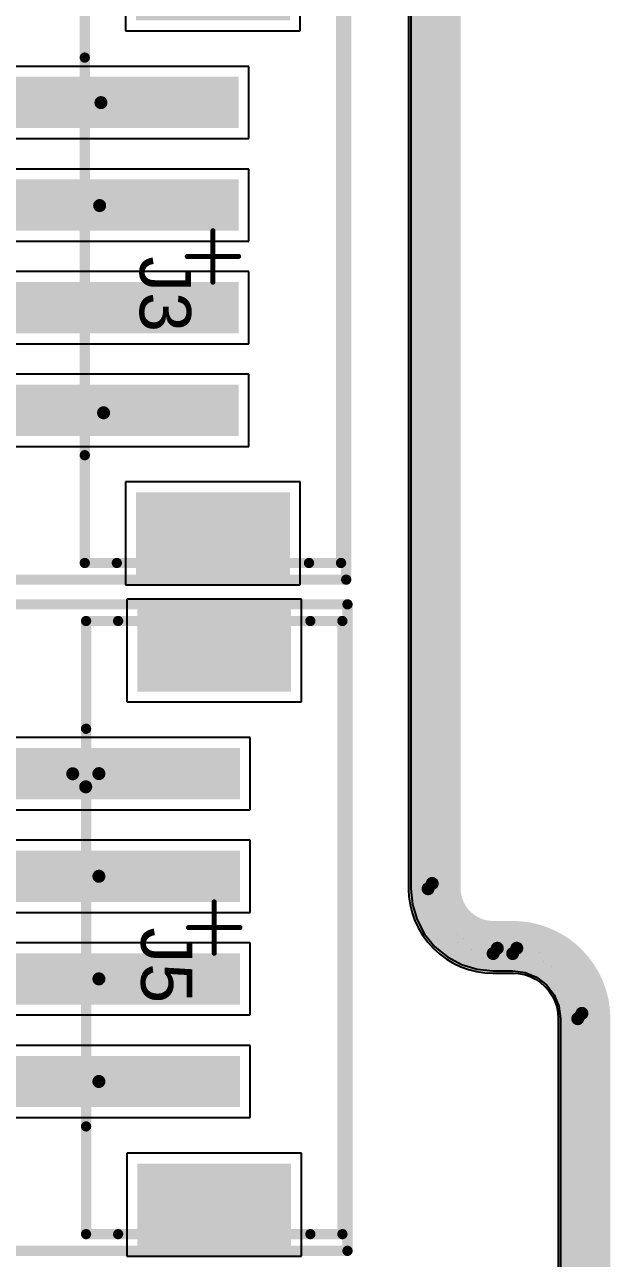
# Model space of a CAD drawing. Header units: inches. Extents: x 2.95 to 6.74, y 1.23 to 4.83.
# Drawn here: x 6.287 to 6.737, y 2.443 to 3.39 of the extents above; entities that cross this region are included whole.
import ezdxf

# ---------------------------------------------------------------- set-up
doc = ezdxf.new("R2010")
doc.units = ezdxf.units.IN
doc.header["$MEASUREMENT"] = 0
for name, color, linetype in [('Bottom Layer', 5, 'Continuous'), ('GND', 76, 'Continuous'), ('Keep-Out Layer', 6, 'Continuous'), ('Mechanical 5', 56, 'Continuous'), ('Mechanical 8', 56, 'Continuous'), ('PWR', 16, 'Continuous'), ('Top 3D Body', 56, 'Continuous'), ('Top Assembly', 56, 'Continuous'), ('Top Component Center', 56, 'Continuous'), ('Top Courtyard', 56, 'Continuous'), ('Top Layer', 1, 'Continuous'), ('Top Overlay', 2, 'Continuous'), ('Top Paste', 8, 'Continuous'), ('Top Solder', 216, 'Continuous')]:
    doc.layers.add(name, color=color, linetype=linetype)
doc.styles.add('Arial', font='', dxfattribs={"height": 0.2})
doc.styles.get('Arial').set_extended_font_data('Arial')

# ---------------------------------------------------------------- blocks, each defined once
blk = doc.blocks.new('FP_B4B_PH_SM4_GW_TB_LF_S_MFG_105')
at = {"layer": 'Top Layer'}
for points in [[(-0.24409, 0.05906), (-0.1811, 0.05906), (-0.1811, -0.05906), (-0.24409, -0.05906)], [(0.1811, 0.05906), (0.24409, 0.05906), (0.24409, -0.05906), (0.1811, -0.05906)], [(-0.1378, 0.01969), (-0.09843, 0.01969), (-0.09843, -0.19685), (-0.1378, -0.19685)], [(-0.05906, 0.01969), (-0.01969, 0.01969), (-0.01969, -0.19685), (-0.05906, -0.19685)], [(0.01969, 0.01969), (0.05906, 0.01969), (0.05906, -0.19685), (0.01969, -0.19685)], [(0.09843, 0.01969), (0.1378, 0.01969), (0.1378, -0.19685), (0.09843, -0.19685)]]:
    blk.add_hatch(color=1, dxfattribs=at).paths.add_polyline_path(points)
at = {"layer": 'Top Paste'}
for points in [[(-0.24409, 0.05906), (-0.1811, 0.05906), (-0.1811, -0.05906), (-0.24409, -0.05906)], [(0.1811, 0.05906), (0.24409, 0.05906), (0.24409, -0.05906), (0.1811, -0.05906)], [(-0.1378, 0.01969), (-0.09843, 0.01969), (-0.09843, -0.19685), (-0.1378, -0.19685)], [(-0.05906, 0.01969), (-0.01969, 0.01969), (-0.01969, -0.19685), (-0.05906, -0.19685)], [(0.01969, 0.01969), (0.05906, 0.01969), (0.05906, -0.19685), (0.01969, -0.19685)], [(0.09843, 0.01969), (0.1378, 0.01969), (0.1378, -0.19685), (0.09843, -0.19685)]]:
    blk.add_hatch(color=8, dxfattribs=at).paths.add_polyline_path(points)
at = {"layer": 'Top Solder'}
for points in [[(-0.24409, 0.05906), (-0.1811, 0.05906), (-0.1811, -0.05906), (-0.24409, -0.05906)], [(0.1811, 0.05906), (0.24409, 0.05906), (0.24409, -0.05906), (0.1811, -0.05906)], [(-0.1378, 0.01969), (-0.09843, 0.01969), (-0.09843, -0.19685), (-0.1378, -0.19685)], [(-0.05906, 0.01969), (-0.01969, 0.01969), (-0.01969, -0.19685), (-0.05906, -0.19685)], [(0.01969, 0.01969), (0.05906, 0.01969), (0.05906, -0.19685), (0.01969, -0.19685)], [(0.09843, 0.01969), (0.1378, 0.01969), (0.1378, -0.19685), (0.09843, -0.19685)]]:
    blk.add_hatch(color=216, dxfattribs=at).paths.add_polyline_path(points)
at = {"layer": 'Top 3D Body'}
for points in [[(0.23524, 0.09843, 0.00787, 0.00787, 0), (-0.23524, 0.09843, 0.00787, 0.00787, 0)], [(-0.23524, -0.09843, 0.00787, 0.00787, 0), (-0.23524, 0.09843, 0.00787, 0.00787, 0)], [(0.23524, -0.09843, 0.00787, 0.00787, 0), (0.23524, 0.09843, 0.00787, 0.00787, 0)], [(0.23524, -0.09843, 0.00787, 0.00787, 0), (-0.23524, -0.09843, 0.00787, 0.00787, 0)]]:
    blk.add_lwpolyline(points, format="xyseb", dxfattribs=at)
for points in [[(-0.2372, 0.09843, 0.00394, 0.00394, 1), (-0.23327, 0.09843, 0.00394, 0.00394, 1)], [(-0.2372, 0.09843, 0.00394, 0.00394, 1), (-0.23327, 0.09843, 0.00394, 0.00394, 1)], [(0.23327, 0.09843, 0.00394, 0.00394, 1), (0.2372, 0.09843, 0.00394, 0.00394, 1)], [(0.23327, 0.09843, 0.00394, 0.00394, 1), (0.2372, 0.09843, 0.00394, 0.00394, 1)], [(-0.2372, -0.09843, 0.00394, 0.00394, 1), (-0.23327, -0.09843, 0.00394, 0.00394, 1)], [(-0.2372, -0.09843, 0.00394, 0.00394, 1), (-0.23327, -0.09843, 0.00394, 0.00394, 1)], [(0.23327, -0.09843, 0.00394, 0.00394, 1), (0.2372, -0.09843, 0.00394, 0.00394, 1)], [(0.23327, -0.09843, 0.00394, 0.00394, 1), (0.2372, -0.09843, 0.00394, 0.00394, 1)]]:
    blk.add_lwpolyline(points, format="xyseb", close=True, dxfattribs=at)
at = {"layer": 'Top Assembly'}
for points in [[(0.24803, 0.10236, 0.00787, 0.00787, 0), (-0.24803, 0.10236, 0.00787, 0.00787, 0)], [(-0.24803, -0.20079, 0.00787, 0.00787, 0), (-0.24803, 0.10236, 0.00787, 0.00787, 0)], [(0.24803, -0.20079, 0.00787, 0.00787, 0), (0.24803, 0.10236, 0.00787, 0.00787, 0)], [(0.24803, -0.20079, 0.00787, 0.00787, 0), (-0.24803, -0.20079, 0.00787, 0.00787, 0)]]:
    blk.add_lwpolyline(points, format="xyseb", dxfattribs=at)
for points in [[(-0.25, 0.10236, 0.00394, 0.00394, 1), (-0.24606, 0.10236, 0.00394, 0.00394, 1)], [(-0.25, 0.10236, 0.00394, 0.00394, 1), (-0.24606, 0.10236, 0.00394, 0.00394, 1)], [(0.24606, 0.10236, 0.00394, 0.00394, 1), (0.25, 0.10236, 0.00394, 0.00394, 1)], [(0.24606, 0.10236, 0.00394, 0.00394, 1), (0.25, 0.10236, 0.00394, 0.00394, 1)], [(-0.25, -0.20079, 0.00394, 0.00394, 1), (-0.24606, -0.20079, 0.00394, 0.00394, 1)], [(-0.25, -0.20079, 0.00394, 0.00394, 1), (-0.24606, -0.20079, 0.00394, 0.00394, 1)], [(0.24606, -0.20079, 0.00394, 0.00394, 1), (0.25, -0.20079, 0.00394, 0.00394, 1)], [(0.24606, -0.20079, 0.00394, 0.00394, 1), (0.25, -0.20079, 0.00394, 0.00394, 1)]]:
    blk.add_lwpolyline(points, format="xyseb", close=True, dxfattribs=at)
at = {"layer": 'Top Component Center'}
for points in [[(0, -0.01969, 0.00394, 0.00394, 0), (0, 0.01969, 0.00394, 0.00394, 0)], [(0.01969, 0, 0.00394, 0.00394, 0), (-0.01969, 0, 0.00394, 0.00394, 0)]]:
    blk.add_lwpolyline(points, format="xyseb", dxfattribs=at)
for points in [[(-0.00098, 0.01969, 0.00197, 0.00197, 1), (0.00098, 0.01969, 0.00197, 0.00197, 1)], [(-0.02067, 0, 0.00197, 0.00197, 1), (-0.0187, 0, 0.00197, 0.00197, 1)], [(0.0187, 0, 0.00197, 0.00197, 1), (0.02067, 0, 0.00197, 0.00197, 1)], [(-0.00098, -0.01969, 0.00197, 0.00197, 1), (0.00098, -0.01969, 0.00197, 0.00197, 1)]]:
    blk.add_lwpolyline(points, format="xyseb", close=True, dxfattribs=at)
at = {"layer": 'Top Courtyard'}
for points in [[(0.24803, 0.10236, 0.00787, 0.00787, 0), (-0.24803, 0.10236, 0.00787, 0.00787, 0)], [(-0.24803, -0.20079, 0.00787, 0.00787, 0), (-0.24803, 0.10236, 0.00787, 0.00787, 0)], [(0.24803, -0.20079, 0.00787, 0.00787, 0), (0.24803, 0.10236, 0.00787, 0.00787, 0)], [(0.24803, -0.20079, 0.00787, 0.00787, 0), (-0.24803, -0.20079, 0.00787, 0.00787, 0)]]:
    blk.add_lwpolyline(points, format="xyseb", dxfattribs=at)
for points in [[(-0.25, 0.10236, 0.00394, 0.00394, 1), (-0.24606, 0.10236, 0.00394, 0.00394, 1)], [(-0.25, 0.10236, 0.00394, 0.00394, 1), (-0.24606, 0.10236, 0.00394, 0.00394, 1)], [(0.24606, 0.10236, 0.00394, 0.00394, 1), (0.25, 0.10236, 0.00394, 0.00394, 1)], [(0.24606, 0.10236, 0.00394, 0.00394, 1), (0.25, 0.10236, 0.00394, 0.00394, 1)], [(-0.25, -0.20079, 0.00394, 0.00394, 1), (-0.24606, -0.20079, 0.00394, 0.00394, 1)], [(-0.25, -0.20079, 0.00394, 0.00394, 1), (-0.24606, -0.20079, 0.00394, 0.00394, 1)], [(0.24606, -0.20079, 0.00394, 0.00394, 1), (0.25, -0.20079, 0.00394, 0.00394, 1)], [(0.24606, -0.20079, 0.00394, 0.00394, 1), (0.25, -0.20079, 0.00394, 0.00394, 1)]]:
    blk.add_lwpolyline(points, format="xyseb", close=True, dxfattribs=at)
at = {"layer": 'Top Overlay'}
for points in [[(0.23524, 0.09843, 0.00787, 0.00787, 0), (-0.23524, 0.09843, 0.00787, 0.00787, 0)], [(-0.23524, 0.07382, 0.00787, 0.00787, 0), (-0.23524, 0.09843, 0.00787, 0.00787, 0)], [(0.23524, 0.07382, 0.00787, 0.00787, 0), (0.23524, 0.09843, 0.00787, 0.00787, 0)], [(-0.23524, -0.09843, 0.00787, 0.00787, 0), (-0.23524, -0.07382, 0.00787, 0.00787, 0)], [(0.23524, -0.09843, 0.00787, 0.00787, 0), (0.23524, -0.07382, 0.00787, 0.00787, 0)], [(-0.15256, -0.09843, 0.00787, 0.00787, 0), (-0.23524, -0.09843, 0.00787, 0.00787, 0)], [(0.23524, -0.09843, 0.00787, 0.00787, 0), (0.15256, -0.09843, 0.00787, 0.00787, 0)]]:
    blk.add_lwpolyline(points, format="xyseb", dxfattribs=at)
for points in [[(-0.2372, 0.09843, 0.00394, 0.00394, 1), (-0.23327, 0.09843, 0.00394, 0.00394, 1)], [(-0.2372, 0.09843, 0.00394, 0.00394, 1), (-0.23327, 0.09843, 0.00394, 0.00394, 1)], [(0.23327, 0.09843, 0.00394, 0.00394, 1), (0.2372, 0.09843, 0.00394, 0.00394, 1)], [(0.23327, 0.09843, 0.00394, 0.00394, 1), (0.2372, 0.09843, 0.00394, 0.00394, 1)], [(-0.2372, 0.07382, 0.00394, 0.00394, 1), (-0.23327, 0.07382, 0.00394, 0.00394, 1)], [(0.23327, 0.07382, 0.00394, 0.00394, 1), (0.2372, 0.07382, 0.00394, 0.00394, 1)], [(-0.2372, -0.07382, 0.00394, 0.00394, 1), (-0.23327, -0.07382, 0.00394, 0.00394, 1)], [(0.23327, -0.07382, 0.00394, 0.00394, 1), (0.2372, -0.07382, 0.00394, 0.00394, 1)], [(-0.2372, -0.09843, 0.00394, 0.00394, 1), (-0.23327, -0.09843, 0.00394, 0.00394, 1)], [(-0.2372, -0.09843, 0.00394, 0.00394, 1), (-0.23327, -0.09843, 0.00394, 0.00394, 1)], [(-0.15453, -0.09843, 0.00394, 0.00394, 1), (-0.15059, -0.09843, 0.00394, 0.00394, 1)], [(0.15059, -0.09843, 0.00394, 0.00394, 1), (0.15453, -0.09843, 0.00394, 0.00394, 1)], [(0.23327, -0.09843, 0.00394, 0.00394, 1), (0.2372, -0.09843, 0.00394, 0.00394, 1)], [(0.23327, -0.09843, 0.00394, 0.00394, 1), (0.2372, -0.09843, 0.00394, 0.00394, 1)], [(-0.11319, -0.21949, 0.00984, 0.00984, 1), (-0.12303, -0.21949, 0.00984, 0.00984, 1)], [(-0.12549, -0.21949, 0.00492, 0.00492, 1), (-0.12057, -0.21949, 0.00492, 0.00492, 1)], [(-0.11565, -0.21949, 0.00492, 0.00492, 1), (-0.11073, -0.21949, 0.00492, 0.00492, 1)]]:
    blk.add_lwpolyline(points, format="xyseb", close=True, dxfattribs=at)
at = {"layer": 'Top Assembly', "style": 'Arial'}
blk.add_text('J5', height=0.03937, dxfattribs=at).set_placement((-0.00007, -0.05619))
blk = doc.blocks.new('FP_B4B_PH_SM4_GW_TB_LF_S_MFG_180')
at = {"layer": 'Top Layer'}
for points in [[(-0.24409, 0.05906), (-0.1811, 0.05906), (-0.1811, -0.05906), (-0.24409, -0.05906)], [(0.1811, 0.05906), (0.24409, 0.05906), (0.24409, -0.05906), (0.1811, -0.05906)], [(-0.1378, 0.01969), (-0.09843, 0.01969), (-0.09843, -0.19685), (-0.1378, -0.19685)], [(-0.05906, 0.01969), (-0.01969, 0.01969), (-0.01969, -0.19685), (-0.05906, -0.19685)], [(0.01969, 0.01969), (0.05906, 0.01969), (0.05906, -0.19685), (0.01969, -0.19685)], [(0.09843, 0.01969), (0.1378, 0.01969), (0.1378, -0.19685), (0.09843, -0.19685)]]:
    blk.add_hatch(color=1, dxfattribs=at).paths.add_polyline_path(points)
at = {"layer": 'Top Paste'}
for points in [[(-0.24409, 0.05906), (-0.1811, 0.05906), (-0.1811, -0.05906), (-0.24409, -0.05906)], [(0.1811, 0.05906), (0.24409, 0.05906), (0.24409, -0.05906), (0.1811, -0.05906)], [(-0.1378, 0.01969), (-0.09843, 0.01969), (-0.09843, -0.19685), (-0.1378, -0.19685)], [(-0.05906, 0.01969), (-0.01969, 0.01969), (-0.01969, -0.19685), (-0.05906, -0.19685)], [(0.01969, 0.01969), (0.05906, 0.01969), (0.05906, -0.19685), (0.01969, -0.19685)], [(0.09843, 0.01969), (0.1378, 0.01969), (0.1378, -0.19685), (0.09843, -0.19685)]]:
    blk.add_hatch(color=8, dxfattribs=at).paths.add_polyline_path(points)
at = {"layer": 'Top Solder'}
for points in [[(-0.24409, 0.05906), (-0.1811, 0.05906), (-0.1811, -0.05906), (-0.24409, -0.05906)], [(0.1811, 0.05906), (0.24409, 0.05906), (0.24409, -0.05906), (0.1811, -0.05906)], [(-0.1378, 0.01969), (-0.09843, 0.01969), (-0.09843, -0.19685), (-0.1378, -0.19685)], [(-0.05906, 0.01969), (-0.01969, 0.01969), (-0.01969, -0.19685), (-0.05906, -0.19685)], [(0.01969, 0.01969), (0.05906, 0.01969), (0.05906, -0.19685), (0.01969, -0.19685)], [(0.09843, 0.01969), (0.1378, 0.01969), (0.1378, -0.19685), (0.09843, -0.19685)]]:
    blk.add_hatch(color=216, dxfattribs=at).paths.add_polyline_path(points)
at = {"layer": 'Top 3D Body'}
for points in [[(0.23524, 0.09843, 0.00787, 0.00787, 0), (-0.23524, 0.09843, 0.00787, 0.00787, 0)], [(-0.23524, -0.09843, 0.00787, 0.00787, 0), (-0.23524, 0.09843, 0.00787, 0.00787, 0)], [(0.23524, -0.09843, 0.00787, 0.00787, 0), (0.23524, 0.09843, 0.00787, 0.00787, 0)], [(0.23524, -0.09843, 0.00787, 0.00787, 0), (-0.23524, -0.09843, 0.00787, 0.00787, 0)]]:
    blk.add_lwpolyline(points, format="xyseb", dxfattribs=at)
for points in [[(-0.2372, 0.09843, 0.00394, 0.00394, 1), (-0.23327, 0.09843, 0.00394, 0.00394, 1)], [(-0.2372, 0.09843, 0.00394, 0.00394, 1), (-0.23327, 0.09843, 0.00394, 0.00394, 1)], [(0.23327, 0.09843, 0.00394, 0.00394, 1), (0.2372, 0.09843, 0.00394, 0.00394, 1)], [(0.23327, 0.09843, 0.00394, 0.00394, 1), (0.2372, 0.09843, 0.00394, 0.00394, 1)], [(-0.2372, -0.09843, 0.00394, 0.00394, 1), (-0.23327, -0.09843, 0.00394, 0.00394, 1)], [(-0.2372, -0.09843, 0.00394, 0.00394, 1), (-0.23327, -0.09843, 0.00394, 0.00394, 1)], [(0.23327, -0.09843, 0.00394, 0.00394, 1), (0.2372, -0.09843, 0.00394, 0.00394, 1)], [(0.23327, -0.09843, 0.00394, 0.00394, 1), (0.2372, -0.09843, 0.00394, 0.00394, 1)]]:
    blk.add_lwpolyline(points, format="xyseb", close=True, dxfattribs=at)
at = {"layer": 'Top Assembly'}
for points in [[(0.24803, 0.10236, 0.00787, 0.00787, 0), (-0.24803, 0.10236, 0.00787, 0.00787, 0)], [(-0.24803, -0.20079, 0.00787, 0.00787, 0), (-0.24803, 0.10236, 0.00787, 0.00787, 0)], [(0.24803, -0.20079, 0.00787, 0.00787, 0), (0.24803, 0.10236, 0.00787, 0.00787, 0)], [(0.24803, -0.20079, 0.00787, 0.00787, 0), (-0.24803, -0.20079, 0.00787, 0.00787, 0)]]:
    blk.add_lwpolyline(points, format="xyseb", dxfattribs=at)
for points in [[(-0.25, 0.10236, 0.00394, 0.00394, 1), (-0.24606, 0.10236, 0.00394, 0.00394, 1)], [(-0.25, 0.10236, 0.00394, 0.00394, 1), (-0.24606, 0.10236, 0.00394, 0.00394, 1)], [(0.24606, 0.10236, 0.00394, 0.00394, 1), (0.25, 0.10236, 0.00394, 0.00394, 1)], [(0.24606, 0.10236, 0.00394, 0.00394, 1), (0.25, 0.10236, 0.00394, 0.00394, 1)], [(-0.25, -0.20079, 0.00394, 0.00394, 1), (-0.24606, -0.20079, 0.00394, 0.00394, 1)], [(-0.25, -0.20079, 0.00394, 0.00394, 1), (-0.24606, -0.20079, 0.00394, 0.00394, 1)], [(0.24606, -0.20079, 0.00394, 0.00394, 1), (0.25, -0.20079, 0.00394, 0.00394, 1)], [(0.24606, -0.20079, 0.00394, 0.00394, 1), (0.25, -0.20079, 0.00394, 0.00394, 1)]]:
    blk.add_lwpolyline(points, format="xyseb", close=True, dxfattribs=at)
at = {"layer": 'Top Component Center'}
for points in [[(0, -0.01969, 0.00394, 0.00394, 0), (0, 0.01969, 0.00394, 0.00394, 0)], [(0.01969, 0, 0.00394, 0.00394, 0), (-0.01969, 0, 0.00394, 0.00394, 0)]]:
    blk.add_lwpolyline(points, format="xyseb", dxfattribs=at)
for points in [[(-0.00098, 0.01969, 0.00197, 0.00197, 1), (0.00098, 0.01969, 0.00197, 0.00197, 1)], [(-0.02067, 0, 0.00197, 0.00197, 1), (-0.0187, 0, 0.00197, 0.00197, 1)], [(0.0187, 0, 0.00197, 0.00197, 1), (0.02067, 0, 0.00197, 0.00197, 1)], [(-0.00098, -0.01969, 0.00197, 0.00197, 1), (0.00098, -0.01969, 0.00197, 0.00197, 1)]]:
    blk.add_lwpolyline(points, format="xyseb", close=True, dxfattribs=at)
at = {"layer": 'Top Courtyard'}
for points in [[(0.24803, 0.10236, 0.00787, 0.00787, 0), (-0.24803, 0.10236, 0.00787, 0.00787, 0)], [(-0.24803, -0.20079, 0.00787, 0.00787, 0), (-0.24803, 0.10236, 0.00787, 0.00787, 0)], [(0.24803, -0.20079, 0.00787, 0.00787, 0), (0.24803, 0.10236, 0.00787, 0.00787, 0)], [(0.24803, -0.20079, 0.00787, 0.00787, 0), (-0.24803, -0.20079, 0.00787, 0.00787, 0)]]:
    blk.add_lwpolyline(points, format="xyseb", dxfattribs=at)
for points in [[(-0.25, 0.10236, 0.00394, 0.00394, 1), (-0.24606, 0.10236, 0.00394, 0.00394, 1)], [(-0.25, 0.10236, 0.00394, 0.00394, 1), (-0.24606, 0.10236, 0.00394, 0.00394, 1)], [(0.24606, 0.10236, 0.00394, 0.00394, 1), (0.25, 0.10236, 0.00394, 0.00394, 1)], [(0.24606, 0.10236, 0.00394, 0.00394, 1), (0.25, 0.10236, 0.00394, 0.00394, 1)], [(-0.25, -0.20079, 0.00394, 0.00394, 1), (-0.24606, -0.20079, 0.00394, 0.00394, 1)], [(-0.25, -0.20079, 0.00394, 0.00394, 1), (-0.24606, -0.20079, 0.00394, 0.00394, 1)], [(0.24606, -0.20079, 0.00394, 0.00394, 1), (0.25, -0.20079, 0.00394, 0.00394, 1)], [(0.24606, -0.20079, 0.00394, 0.00394, 1), (0.25, -0.20079, 0.00394, 0.00394, 1)]]:
    blk.add_lwpolyline(points, format="xyseb", close=True, dxfattribs=at)
at = {"layer": 'Top Overlay'}
for points in [[(0.23524, 0.09843, 0.00787, 0.00787, 0), (-0.23524, 0.09843, 0.00787, 0.00787, 0)], [(-0.23524, 0.07382, 0.00787, 0.00787, 0), (-0.23524, 0.09843, 0.00787, 0.00787, 0)], [(0.23524, 0.07382, 0.00787, 0.00787, 0), (0.23524, 0.09843, 0.00787, 0.00787, 0)], [(-0.23524, -0.09843, 0.00787, 0.00787, 0), (-0.23524, -0.07382, 0.00787, 0.00787, 0)], [(0.23524, -0.09843, 0.00787, 0.00787, 0), (0.23524, -0.07382, 0.00787, 0.00787, 0)], [(-0.15256, -0.09843, 0.00787, 0.00787, 0), (-0.23524, -0.09843, 0.00787, 0.00787, 0)], [(0.23524, -0.09843, 0.00787, 0.00787, 0), (0.15256, -0.09843, 0.00787, 0.00787, 0)]]:
    blk.add_lwpolyline(points, format="xyseb", dxfattribs=at)
for points in [[(-0.2372, 0.09843, 0.00394, 0.00394, 1), (-0.23327, 0.09843, 0.00394, 0.00394, 1)], [(-0.2372, 0.09843, 0.00394, 0.00394, 1), (-0.23327, 0.09843, 0.00394, 0.00394, 1)], [(0.23327, 0.09843, 0.00394, 0.00394, 1), (0.2372, 0.09843, 0.00394, 0.00394, 1)], [(0.23327, 0.09843, 0.00394, 0.00394, 1), (0.2372, 0.09843, 0.00394, 0.00394, 1)], [(-0.2372, 0.07382, 0.00394, 0.00394, 1), (-0.23327, 0.07382, 0.00394, 0.00394, 1)], [(0.23327, 0.07382, 0.00394, 0.00394, 1), (0.2372, 0.07382, 0.00394, 0.00394, 1)], [(-0.2372, -0.07382, 0.00394, 0.00394, 1), (-0.23327, -0.07382, 0.00394, 0.00394, 1)], [(0.23327, -0.07382, 0.00394, 0.00394, 1), (0.2372, -0.07382, 0.00394, 0.00394, 1)], [(-0.2372, -0.09843, 0.00394, 0.00394, 1), (-0.23327, -0.09843, 0.00394, 0.00394, 1)], [(-0.2372, -0.09843, 0.00394, 0.00394, 1), (-0.23327, -0.09843, 0.00394, 0.00394, 1)], [(-0.15453, -0.09843, 0.00394, 0.00394, 1), (-0.15059, -0.09843, 0.00394, 0.00394, 1)], [(0.15059, -0.09843, 0.00394, 0.00394, 1), (0.15453, -0.09843, 0.00394, 0.00394, 1)], [(0.23327, -0.09843, 0.00394, 0.00394, 1), (0.2372, -0.09843, 0.00394, 0.00394, 1)], [(0.23327, -0.09843, 0.00394, 0.00394, 1), (0.2372, -0.09843, 0.00394, 0.00394, 1)], [(-0.11319, -0.21949, 0.00984, 0.00984, 1), (-0.12303, -0.21949, 0.00984, 0.00984, 1)], [(-0.12549, -0.21949, 0.00492, 0.00492, 1), (-0.12057, -0.21949, 0.00492, 0.00492, 1)], [(-0.11565, -0.21949, 0.00492, 0.00492, 1), (-0.11073, -0.21949, 0.00492, 0.00492, 1)]]:
    blk.add_lwpolyline(points, format="xyseb", close=True, dxfattribs=at)
at = {"layer": 'Top Assembly', "style": 'Arial'}
blk.add_text('J3', height=0.03937, dxfattribs=at).set_placement((-0.00007, -0.05619))

msp = doc.modelspace()

# ---------------------------------------------------------------- linework, layer by layer
at = {"layer": 'Bottom Layer'}
for p, q in [((6.58399, 3.42656), (6.58399, 2.73673)), ((6.58399, 2.73673), (6.58397, 2.72674)), ((6.58397, 2.72674), (6.58397, 2.72674)), ((6.58397, 2.72674), (6.58397, 2.72674)), ((6.58397, 2.72674), (6.58516, 2.71474)), ((6.58516, 2.71474), (6.58876, 2.70286)), ((6.58876, 2.70286), (6.59461, 2.69192)), ((6.59461, 2.69192), (6.60248, 2.68232)), ((6.60248, 2.68232), (6.61207, 2.67445)), ((6.61207, 2.67445), (6.62302, 2.6686)), ((6.62302, 2.6686), (6.63489, 2.665)), ((6.63489, 2.665), (6.64724, 2.66378)), ((6.64724, 2.66378), (6.64725, 2.66383)), ((6.64725, 2.66383), (6.66221, 2.66383)), ((6.66221, 2.66383), (6.66242, 2.66387)), ((6.66242, 2.66387), (6.67173, 2.66265)), ((6.67173, 2.66265), (6.68061, 2.65897)), ((6.68061, 2.65897), (6.68824, 2.65312)), ((6.68824, 2.65312), (6.69409, 2.6455)), ((6.69409, 2.6455), (6.69777, 2.63662)), ((6.69777, 2.63662), (6.69899, 2.6273)), ((6.69899, 2.6273), (6.69895, 2.62709)), ((6.69895, 2.62709), (6.69895, 1.30701))]:
    msp.add_line(p, q, dxfattribs=at)
at = {"layer": 'GND'}
for p, q in [((6.58216, 3.42672), (6.58216, 3.07673)), ((6.58216, 3.07673), (6.58216, 2.72681)), ((6.58216, 2.72681), (6.58223, 2.72618)), ((6.58223, 2.72618), (6.58249, 2.72071)), ((6.58249, 2.72071), (6.58343, 2.71439)), ((6.58343, 2.71439), (6.58498, 2.7082)), ((6.58498, 2.7082), (6.58713, 2.70219)), ((6.58713, 2.70219), (6.58986, 2.69642)), ((6.58986, 2.69642), (6.59315, 2.69094)), ((6.59315, 2.69094), (6.59695, 2.68581)), ((6.59695, 2.68581), (6.60124, 2.68108)), ((6.60124, 2.68108), (6.60597, 2.67679)), ((6.60597, 2.67679), (6.6111, 2.67299)), ((6.6111, 2.67299), (6.61657, 2.66971)), ((6.61657, 2.66971), (6.62235, 2.66698)), ((6.62235, 2.66698), (6.62836, 2.66482)), ((6.62836, 2.66482), (6.63455, 2.66327)), ((6.63455, 2.66327), (6.64087, 2.66234)), ((6.64087, 2.66234), (6.64687, 2.66204)), ((6.64687, 2.66204), (6.64724, 2.66201)), ((6.64724, 2.66201), (6.64724, 2.662)), ((6.64724, 2.662), (6.64724, 2.662)), ((6.64724, 2.662), (6.64724, 2.662)), ((6.64724, 2.662), (6.64725, 2.662)), ((6.64725, 2.662), (6.6622, 2.66201)), ((6.6622, 2.66201), (6.66221, 2.66201)), ((6.66221, 2.66201), (6.66264, 2.66205)), ((6.66221, 2.66201), (6.66221, 2.66201)), ((6.66221, 2.66201), (6.66221, 2.66201)), ((6.66221, 2.66201), (6.66221, 2.66201)), ((6.66264, 2.66205), (6.66677, 2.66178)), ((6.66677, 2.66178), (6.67126, 2.66089)), ((6.67126, 2.66089), (6.6756, 2.65941)), ((6.6756, 2.65941), (6.6797, 2.65739)), ((6.6797, 2.65739), (6.68351, 2.65485)), ((6.68351, 2.65485), (6.68662, 2.65212)), ((6.68662, 2.65212), (6.6869, 2.65178)), ((6.6869, 2.65178), (6.6869, 2.65178)), ((6.6869, 2.65178), (6.6869, 2.65178)), ((6.6869, 2.65178), (6.68724, 2.6515)), ((6.68724, 2.6515), (6.68996, 2.64839)), ((6.68996, 2.64839), (6.69251, 2.64458)), ((6.69251, 2.64458), (6.69453, 2.64048)), ((6.69453, 2.64048), (6.696, 2.63614)), ((6.696, 2.63614), (6.6969, 2.63165)), ((6.6969, 2.63165), (6.69717, 2.62753)), ((6.69717, 2.62753), (6.69712, 2.62709)), ((6.69712, 2.62709), (6.69712, 2.3671))]:
    msp.add_line(p, q, dxfattribs=at)
for points in [[(6.60226, 3.07673, 0.04, 0.04, 0), (6.60226, 3.42672, 0.04, 0.04, 0)], [(6.60226, 2.72681, 0.04, 0.04, 0), (6.60226, 3.07673, 0.04, 0.04, 0)], [(6.64724, 2.6821, 0.04, 0.04, -0.41242), (6.60226, 2.72681, 0.04, 0.04, 0)], [(6.64724, 2.6821, 0.04, 0.04, 0), (6.66221, 2.6821, 0.04, 0.04, 0)], [(6.66221, 2.6821, 0.04, 0.04, -0.198915), (6.70111, 2.66599, 0.04, 0.04, 0)], [(6.70111, 2.66599, 0.04, 0.04, -0.198912), (6.71722, 2.62709, 0.04, 0.04, 0)], [(6.71722, 1.30701, 0.04, 0.04, 0), (6.71722, 2.62709, 0.04, 0.04, 0)]]:
    msp.add_lwpolyline(points, format="xyseb", dxfattribs=at)
for points in [[(6.59226, 3.07673, 0.02, 0.02, 1), (6.61226, 3.07673, 0.02, 0.02, 1)], [(6.59226, 3.07673, 0.02, 0.02, 1), (6.61226, 3.07673, 0.02, 0.02, 1)], [(6.59226, 2.72681, 0.02, 0.02, 1), (6.61226, 2.72681, 0.02, 0.02, 1)], [(6.59226, 2.72681, 0.02, 0.02, 1), (6.61226, 2.72681, 0.02, 0.02, 1)], [(6.63724, 2.6821, 0.02, 0.02, 1), (6.65724, 2.6821, 0.02, 0.02, 1)], [(6.63724, 2.6821, 0.02, 0.02, 1), (6.65724, 2.6821, 0.02, 0.02, 1)], [(6.65221, 2.6821, 0.02, 0.02, 1), (6.6722, 2.6821, 0.02, 0.02, 1)], [(6.65221, 2.6821, 0.02, 0.02, 1), (6.67221, 2.6821, 0.02, 0.02, 1)], [(6.69111, 2.66599, 0.02, 0.02, 1), (6.71111, 2.66599, 0.02, 0.02, 1)], [(6.69111, 2.66599, 0.02, 0.02, 1), (6.71111, 2.66599, 0.02, 0.02, 1)], [(6.70722, 2.62709, 0.02, 0.02, 1), (6.72722, 2.62709, 0.02, 0.02, 1)], [(6.70722, 2.62709, 0.02, 0.02, 1), (6.72722, 2.62709, 0.02, 0.02, 1)]]:
    msp.add_lwpolyline(points, format="xyseb", close=True, dxfattribs=at)
at = {"layer": 'Keep-Out Layer'}
for points in [[(6.59724, 2.72681, 0.01, 0.01, 0), (6.59725, 3.42664, 0.01, 0.01, 0)], [(6.60039, 2.73086, 0.01, 0.01, 0), (6.60039, 3.43069, 0.01, 0.01, 0)], [(6.60039, 2.73086, 0.0000012, 0.0000012, 0), (6.60039, 3.43069, 0.0000012, 0.0000012, 0)], [(6.59724, 2.72681, 0.0000012, 0.0000012, 0), (6.59725, 3.42664, 0.0000012, 0.0000012, 0)], [(6.65039, 2.68113, 0.01, 0.01, -0.412618), (6.60039, 2.73086, 0.01, 0.01, 0)], [(6.64724, 2.67709, 0.01, 0.01, -0.412618), (6.59724, 2.72681, 0.01, 0.01, 0)], [(6.64724, 2.67709, 0.0000012, 0.0000012, -0.412618), (6.59724, 2.72681, 0.0000012, 0.0000012, 0)], [(6.65039, 2.68113, 0.0000012, 0.0000012, -0.412618), (6.60039, 2.73086, 0.0000012, 0.0000012, 0)], [(6.64724, 2.67709, 0.01, 0.01, 0), (6.66221, 2.67709, 0.01, 0.01, 0)], [(6.64724, 2.67709, 0.01, 0.01, 0), (6.64724, 2.67709, 0.01, 0.01, 0)], [(6.65039, 2.68113, 0.01, 0.01, 0), (6.66535, 2.68113, 0.01, 0.01, 0)], [(6.65039, 2.68113, 0.01, 0.01, 0), (6.65039, 2.68113, 0.01, 0.01, 0)], [(6.65039, 2.68113, 0.0000012, 0.0000012, 0), (6.66535, 2.68113, 0.0000012, 0.0000012, 0)], [(6.65039, 2.68113, 0.0000012, 0.0000012, 0), (6.65039, 2.68113, 0.0000012, 0.0000012, 0)], [(6.66221, 2.67709, 0.01, 0.01, -0.414216), (6.71221, 2.62709, 0.01, 0.01, 0)], [(6.66535, 2.68113, 0.01, 0.01, -0.414216), (6.71535, 2.63113, 0.01, 0.01, 0)], [(6.66535, 2.68113, 0.0000012, 0.0000012, -0.414216), (6.71535, 2.63113, 0.0000012, 0.0000012, 0)], [(6.64724, 2.67709, 0.0000012, 0.0000012, 0), (6.66221, 2.67709, 0.0000012, 0.0000012, 0)], [(6.64724, 2.67709, 0.0000012, 0.0000012, 0), (6.64724, 2.67709, 0.0000012, 0.0000012, 0)], [(6.66221, 2.67709, 0.0000012, 0.0000012, -0.414216), (6.71221, 2.62709, 0.0000012, 0.0000012, 0)], [(6.71221, 1.30701, 0.01, 0.01, 0), (6.71221, 2.62709, 0.01, 0.01, 0)], [(6.71535, 1.31105, 0.01, 0.01, 0), (6.71535, 2.63113, 0.01, 0.01, 0)], [(6.71221, 1.30701, 0.0000012, 0.0000012, 0), (6.71221, 2.62709, 0.0000012, 0.0000012, 0)], [(6.71535, 1.31105, 0.0000012, 0.0000012, 0), (6.71535, 2.63113, 0.0000012, 0.0000012, 0)]]:
    msp.add_lwpolyline(points, format="xyseb", dxfattribs=at)
for points in [[(6.59789, 2.73086, 0.005, 0.005, 1), (6.60289, 2.73086, 0.005, 0.005, 1)], [(6.59789, 2.73086, 0.005, 0.005, 1), (6.60289, 2.73086, 0.005, 0.005, 1)], [(6.59474, 2.72681, 0.005, 0.005, 1), (6.59974, 2.72681, 0.005, 0.005, 1)], [(6.59474, 2.72681, 0.005, 0.005, 1), (6.59974, 2.72681, 0.005, 0.005, 1)], [(6.59724, 2.72681, 0.0000006, 0.0000006, 1), (6.59725, 2.72681, 0.0000006, 0.0000006, 1)], [(6.59724, 2.72681, 0.0000006, 0.0000006, 1), (6.59725, 2.72681, 0.0000006, 0.0000006, 1)], [(6.60039, 2.73086, 0.0000006, 0.0000006, 1), (6.60039, 2.73086, 0.0000006, 0.0000006, 1)], [(6.60039, 2.73086, 0.0000006, 0.0000006, 1), (6.60039, 2.73086, 0.0000006, 0.0000006, 1)], [(6.64474, 2.67709, 0.005, 0.005, 1), (6.64974, 2.67709, 0.005, 0.005, 1)], [(6.64474, 2.67709, 0.005, 0.005, 1), (6.64974, 2.67709, 0.005, 0.005, 1)], [(6.64474, 2.67709, 0.005, 0.005, 1), (6.64974, 2.67709, 0.005, 0.005, 1)], [(6.64474, 2.67709, 0.005, 0.005, 1), (6.64974, 2.67709, 0.005, 0.005, 1)], [(6.64789, 2.68113, 0.005, 0.005, 1), (6.65289, 2.68113, 0.005, 0.005, 1)], [(6.64789, 2.68113, 0.005, 0.005, 1), (6.65289, 2.68113, 0.005, 0.005, 1)], [(6.64789, 2.68113, 0.005, 0.005, 1), (6.65289, 2.68113, 0.005, 0.005, 1)], [(6.64789, 2.68113, 0.005, 0.005, 1), (6.65289, 2.68113, 0.005, 0.005, 1)], [(6.65039, 2.68113, 0.0000006, 0.0000006, 1), (6.65039, 2.68113, 0.0000006, 0.0000006, 1)], [(6.65039, 2.68113, 0.0000006, 0.0000006, 1), (6.65039, 2.68113, 0.0000006, 0.0000006, 1)], [(6.65039, 2.68113, 0.0000006, 0.0000006, 1), (6.65039, 2.68113, 0.0000006, 0.0000006, 1)], [(6.65039, 2.68113, 0.0000006, 0.0000006, 1), (6.65039, 2.68113, 0.0000006, 0.0000006, 1)], [(6.65971, 2.67709, 0.005, 0.005, 1), (6.66471, 2.67709, 0.005, 0.005, 1)], [(6.65971, 2.67709, 0.005, 0.005, 1), (6.66471, 2.67709, 0.005, 0.005, 1)], [(6.66285, 2.68113, 0.005, 0.005, 1), (6.66785, 2.68113, 0.005, 0.005, 1)], [(6.66285, 2.68113, 0.005, 0.005, 1), (6.66785, 2.68113, 0.005, 0.005, 1)], [(6.66535, 2.68113, 0.0000006, 0.0000006, 1), (6.66535, 2.68113, 0.0000006, 0.0000006, 1)], [(6.66535, 2.68113, 0.0000006, 0.0000006, 1), (6.66535, 2.68113, 0.0000006, 0.0000006, 1)], [(6.64724, 2.67709, 0.0000006, 0.0000006, 1), (6.64724, 2.67709, 0.0000006, 0.0000006, 1)], [(6.64724, 2.67709, 0.0000006, 0.0000006, 1), (6.64724, 2.67709, 0.0000006, 0.0000006, 1)], [(6.64724, 2.67709, 0.0000006, 0.0000006, 1), (6.64724, 2.67709, 0.0000006, 0.0000006, 1)], [(6.64724, 2.67709, 0.0000006, 0.0000006, 1), (6.64724, 2.67709, 0.0000006, 0.0000006, 1)], [(6.6622, 2.67709, 0.0000006, 0.0000006, 1), (6.66221, 2.67709, 0.0000006, 0.0000006, 1)], [(6.6622, 2.67709, 0.0000006, 0.0000006, 1), (6.66221, 2.67709, 0.0000006, 0.0000006, 1)], [(6.70971, 2.62709, 0.005, 0.005, 1), (6.71471, 2.62709, 0.005, 0.005, 1)], [(6.70971, 2.62709, 0.005, 0.005, 1), (6.71471, 2.62709, 0.005, 0.005, 1)], [(6.71285, 2.63113, 0.005, 0.005, 1), (6.71785, 2.63113, 0.005, 0.005, 1)], [(6.71285, 2.63113, 0.005, 0.005, 1), (6.71785, 2.63113, 0.005, 0.005, 1)], [(6.7122, 2.62709, 0.0000006, 0.0000006, 1), (6.71221, 2.62709, 0.0000006, 0.0000006, 1)], [(6.7122, 2.62709, 0.0000006, 0.0000006, 1), (6.71221, 2.62709, 0.0000006, 0.0000006, 1)], [(6.71535, 2.63113, 0.0000006, 0.0000006, 1), (6.71535, 2.63113, 0.0000006, 0.0000006, 1)], [(6.71535, 2.63113, 0.0000006, 0.0000006, 1), (6.71535, 2.63113, 0.0000006, 0.0000006, 1)]]:
    msp.add_lwpolyline(points, format="xyseb", close=True, dxfattribs=at)
at = {"layer": 'Mechanical 5'}
for points in [[(6.60226, 3.07673, 0.015, 0.015, 0), (6.60226, 3.42672, 0.015, 0.015, 0)], [(6.60226, 2.72681, 0.015, 0.015, 0), (6.60226, 3.07673, 0.015, 0.015, 0)], [(6.64724, 2.6821, 0.015, 0.015, -0.41242), (6.60226, 2.72681, 0.015, 0.015, 0)], [(6.64724, 2.6821, 0.015, 0.015, 0), (6.66221, 2.6821, 0.015, 0.015, 0)], [(6.66221, 2.6821, 0.015, 0.015, -0.198915), (6.70111, 2.66599, 0.015, 0.015, 0)], [(6.70111, 2.66599, 0.015, 0.015, -0.198912), (6.71722, 2.62709, 0.015, 0.015, 0)], [(6.71722, 1.30701, 0.015, 0.015, 0), (6.71722, 2.62709, 0.015, 0.015, 0)]]:
    msp.add_lwpolyline(points, format="xyseb", dxfattribs=at)
for points in [[(6.59851, 3.07673, 0.0075, 0.0075, 1), (6.60601, 3.07673, 0.0075, 0.0075, 1)], [(6.59851, 3.07673, 0.0075, 0.0075, 1), (6.60601, 3.07673, 0.0075, 0.0075, 1)], [(6.59851, 2.72681, 0.0075, 0.0075, 1), (6.60601, 2.72681, 0.0075, 0.0075, 1)], [(6.59851, 2.72681, 0.0075, 0.0075, 1), (6.60601, 2.72681, 0.0075, 0.0075, 1)], [(6.64349, 2.6821, 0.0075, 0.0075, 1), (6.65099, 2.6821, 0.0075, 0.0075, 1)], [(6.64349, 2.6821, 0.0075, 0.0075, 1), (6.65099, 2.6821, 0.0075, 0.0075, 1)], [(6.65846, 2.6821, 0.0075, 0.0075, 1), (6.66596, 2.6821, 0.0075, 0.0075, 1)], [(6.65846, 2.6821, 0.0075, 0.0075, 1), (6.66596, 2.6821, 0.0075, 0.0075, 1)], [(6.69736, 2.66599, 0.0075, 0.0075, 1), (6.70486, 2.66599, 0.0075, 0.0075, 1)], [(6.69736, 2.66599, 0.0075, 0.0075, 1), (6.70486, 2.66599, 0.0075, 0.0075, 1)], [(6.71347, 2.62709, 0.0075, 0.0075, 1), (6.72097, 2.62709, 0.0075, 0.0075, 1)], [(6.71347, 2.62709, 0.0075, 0.0075, 1), (6.72097, 2.62709, 0.0075, 0.0075, 1)]]:
    msp.add_lwpolyline(points, format="xyseb", close=True, dxfattribs=at)
at = {"layer": 'Mechanical 8'}
for points in [[(6.59724, 2.72681, 0.01, 0.01, 0), (6.59725, 3.42664, 0.01, 0.01, 0)], [(6.60039, 2.73086, 0.01, 0.01, 0), (6.60039, 3.43069, 0.01, 0.01, 0)], [(6.65039, 2.68113, 0.01, 0.01, -0.412618), (6.60039, 2.73086, 0.01, 0.01, 0)], [(6.64724, 2.67709, 0.01, 0.01, -0.412618), (6.59724, 2.72681, 0.01, 0.01, 0)], [(6.64724, 2.67709, 0.01, 0.01, 0), (6.66221, 2.67709, 0.01, 0.01, 0)], [(6.65039, 2.68113, 0.01, 0.01, 0), (6.66535, 2.68113, 0.01, 0.01, 0)], [(6.66221, 2.67709, 0.01, 0.01, -0.414214), (6.71221, 2.62709, 0.01, 0.01, 0)], [(6.66535, 2.68113, 0.01, 0.01, -0.414214), (6.71535, 2.63113, 0.01, 0.01, 0)], [(6.71221, 1.30701, 0.01, 0.01, 0), (6.71221, 2.62709, 0.01, 0.01, 0)], [(6.71535, 1.31105, 0.01, 0.01, 0), (6.71535, 2.63113, 0.01, 0.01, 0)]]:
    msp.add_lwpolyline(points, format="xyseb", dxfattribs=at)
for points in [[(6.59789, 2.73086, 0.005, 0.005, 1), (6.60289, 2.73086, 0.005, 0.005, 1)], [(6.59789, 2.73086, 0.005, 0.005, 1), (6.60289, 2.73086, 0.005, 0.005, 1)], [(6.59474, 2.72681, 0.005, 0.005, 1), (6.59974, 2.72681, 0.005, 0.005, 1)], [(6.59474, 2.72681, 0.005, 0.005, 1), (6.59974, 2.72681, 0.005, 0.005, 1)], [(6.64474, 2.67709, 0.005, 0.005, 1), (6.64974, 2.67709, 0.005, 0.005, 1)], [(6.64474, 2.67709, 0.005, 0.005, 1), (6.64974, 2.67709, 0.005, 0.005, 1)], [(6.64789, 2.68113, 0.005, 0.005, 1), (6.65289, 2.68113, 0.005, 0.005, 1)], [(6.64789, 2.68113, 0.005, 0.005, 1), (6.65289, 2.68113, 0.005, 0.005, 1)], [(6.65971, 2.67709, 0.005, 0.005, 1), (6.66471, 2.67709, 0.005, 0.005, 1)], [(6.65971, 2.67709, 0.005, 0.005, 1), (6.66471, 2.67709, 0.005, 0.005, 1)], [(6.66285, 2.68113, 0.005, 0.005, 1), (6.66785, 2.68113, 0.005, 0.005, 1)], [(6.66285, 2.68113, 0.005, 0.005, 1), (6.66785, 2.68113, 0.005, 0.005, 1)], [(6.70971, 2.62709, 0.005, 0.005, 1), (6.71471, 2.62709, 0.005, 0.005, 1)], [(6.70971, 2.62709, 0.005, 0.005, 1), (6.71471, 2.62709, 0.005, 0.005, 1)], [(6.71285, 2.63113, 0.005, 0.005, 1), (6.71785, 2.63113, 0.005, 0.005, 1)], [(6.71285, 2.63113, 0.005, 0.005, 1), (6.71785, 2.63113, 0.005, 0.005, 1)]]:
    msp.add_lwpolyline(points, format="xyseb", close=True, dxfattribs=at)
at = {"layer": 'PWR'}
for p, q in [((6.58216, 3.42672), (6.58216, 3.07673)), ((6.58216, 3.07673), (6.58216, 2.72681)), ((6.58216, 2.72681), (6.58223, 2.72618)), ((6.58223, 2.72618), (6.58249, 2.72071)), ((6.58249, 2.72071), (6.58343, 2.71439)), ((6.58343, 2.71439), (6.58498, 2.7082)), ((6.58498, 2.7082), (6.58713, 2.70219)), ((6.58713, 2.70219), (6.58986, 2.69642)), ((6.58986, 2.69642), (6.59315, 2.69094)), ((6.59315, 2.69094), (6.59695, 2.68581)), ((6.59695, 2.68581), (6.60124, 2.68108)), ((6.60124, 2.68108), (6.60597, 2.67679)), ((6.60597, 2.67679), (6.6111, 2.67299)), ((6.6111, 2.67299), (6.61657, 2.66971)), ((6.61657, 2.66971), (6.62235, 2.66698)), ((6.62235, 2.66698), (6.62836, 2.66482)), ((6.62836, 2.66482), (6.63455, 2.66327)), ((6.63455, 2.66327), (6.64087, 2.66234)), ((6.64087, 2.66234), (6.64687, 2.66204)), ((6.64687, 2.66204), (6.64724, 2.66201)), ((6.64724, 2.66201), (6.64724, 2.662)), ((6.64724, 2.662), (6.64724, 2.662)), ((6.64724, 2.662), (6.64724, 2.662)), ((6.64724, 2.662), (6.64725, 2.662)), ((6.64725, 2.662), (6.6622, 2.66201)), ((6.6622, 2.66201), (6.66221, 2.66201)), ((6.66221, 2.66201), (6.66264, 2.66205)), ((6.66221, 2.66201), (6.66221, 2.66201)), ((6.66221, 2.66201), (6.66221, 2.66201)), ((6.66221, 2.66201), (6.66221, 2.66201)), ((6.66264, 2.66205), (6.66677, 2.66178)), ((6.66677, 2.66178), (6.67126, 2.66089)), ((6.67126, 2.66089), (6.6756, 2.65941)), ((6.6756, 2.65941), (6.6797, 2.65739)), ((6.6797, 2.65739), (6.68351, 2.65485)), ((6.68351, 2.65485), (6.68662, 2.65212)), ((6.68662, 2.65212), (6.6869, 2.65178)), ((6.6869, 2.65178), (6.6869, 2.65178)), ((6.6869, 2.65178), (6.6869, 2.65178)), ((6.6869, 2.65178), (6.68724, 2.6515)), ((6.68724, 2.6515), (6.68996, 2.64839)), ((6.68996, 2.64839), (6.69251, 2.64458)), ((6.69251, 2.64458), (6.69453, 2.64048)), ((6.69453, 2.64048), (6.696, 2.63614)), ((6.696, 2.63614), (6.6969, 2.63165)), ((6.6969, 2.63165), (6.69717, 2.62753)), ((6.69717, 2.62753), (6.69712, 2.62709)), ((6.69712, 2.62709), (6.69712, 1.9791))]:
    msp.add_line(p, q, dxfattribs=at)
for points in [[(6.60226, 3.07673, 0.04, 0.04, 0), (6.60226, 3.42672, 0.04, 0.04, 0)], [(6.60226, 2.72681, 0.04, 0.04, 0), (6.60226, 3.07673, 0.04, 0.04, 0)], [(6.64724, 2.6821, 0.04, 0.04, -0.41242), (6.60226, 2.72681, 0.04, 0.04, 0)], [(6.64724, 2.6821, 0.04, 0.04, 0), (6.66221, 2.6821, 0.04, 0.04, 0)], [(6.66221, 2.6821, 0.04, 0.04, -0.198915), (6.70111, 2.66599, 0.04, 0.04, 0)], [(6.70111, 2.66599, 0.04, 0.04, -0.198912), (6.71722, 2.62709, 0.04, 0.04, 0)], [(6.71722, 1.30701, 0.04, 0.04, 0), (6.71722, 2.62709, 0.04, 0.04, 0)]]:
    msp.add_lwpolyline(points, format="xyseb", dxfattribs=at)
for points in [[(6.59226, 3.07673, 0.02, 0.02, 1), (6.61226, 3.07673, 0.02, 0.02, 1)], [(6.59226, 3.07673, 0.02, 0.02, 1), (6.61226, 3.07673, 0.02, 0.02, 1)], [(6.59226, 2.72681, 0.02, 0.02, 1), (6.61226, 2.72681, 0.02, 0.02, 1)], [(6.59226, 2.72681, 0.02, 0.02, 1), (6.61226, 2.72681, 0.02, 0.02, 1)], [(6.63724, 2.6821, 0.02, 0.02, 1), (6.65724, 2.6821, 0.02, 0.02, 1)], [(6.63724, 2.6821, 0.02, 0.02, 1), (6.65724, 2.6821, 0.02, 0.02, 1)], [(6.65221, 2.6821, 0.02, 0.02, 1), (6.6722, 2.6821, 0.02, 0.02, 1)], [(6.65221, 2.6821, 0.02, 0.02, 1), (6.67221, 2.6821, 0.02, 0.02, 1)], [(6.69111, 2.66599, 0.02, 0.02, 1), (6.71111, 2.66599, 0.02, 0.02, 1)], [(6.69111, 2.66599, 0.02, 0.02, 1), (6.71111, 2.66599, 0.02, 0.02, 1)], [(6.70722, 2.62709, 0.02, 0.02, 1), (6.72722, 2.62709, 0.02, 0.02, 1)], [(6.70722, 2.62709, 0.02, 0.02, 1), (6.72722, 2.62709, 0.02, 0.02, 1)]]:
    msp.add_lwpolyline(points, format="xyseb", close=True, dxfattribs=at)
at = {"layer": 'Top Layer'}
for p, q in [((6.36494, 3.46409), (6.36494, 3.3851)), ((6.49906, 3.3851), (6.49906, 3.46409)), ((6.58399, 3.42656), (6.58399, 2.73673)), ((6.36494, 3.3851), (6.49906, 3.3851)), ((6.45969, 3.3578), (6.22715, 3.3578)), ((6.45969, 3.30243), (6.45969, 3.3578)), ((6.22715, 3.30243), (6.45969, 3.30243)), ((6.45969, 3.27906), (6.22715, 3.27906)), ((6.45969, 3.22369), (6.45969, 3.27906)), ((6.22715, 3.22369), (6.45969, 3.22369)), ((6.45969, 3.20031), (6.22715, 3.20031)), ((6.45969, 3.14494), (6.45969, 3.20031)), ((6.22715, 3.14494), (6.45969, 3.14494)), ((6.45969, 3.12157), (6.22715, 3.12157)), ((6.45969, 3.0662), (6.45969, 3.12157)), ((6.22715, 3.0662), (6.45969, 3.0662)), ((6.49906, 3.0389), (6.36494, 3.0389)), ((6.36494, 3.0389), (6.36494, 2.95991)), ((6.49906, 2.95991), (6.49906, 3.0389)), ((6.36494, 2.95991), (6.49906, 2.95991)), ((6.50006, 2.94909), (6.36594, 2.94909)), ((6.36594, 2.94909), (6.36594, 2.8701)), ((6.50006, 2.8701), (6.50006, 2.94909)), ((6.36594, 2.8701), (6.50006, 2.8701)), ((6.46068, 2.8428), (6.22815, 2.8428)), ((6.46068, 2.78743), (6.46068, 2.8428)), ((6.22815, 2.78743), (6.46068, 2.78743)), ((6.46068, 2.76406), (6.22815, 2.76406)), ((6.46068, 2.70869), (6.46068, 2.76406)), ((6.58399, 2.73673), (6.58397, 2.72674)), ((6.58397, 2.72674), (6.58397, 2.72674)), ((6.58397, 2.72674), (6.58397, 2.72674)), ((6.58397, 2.72674), (6.58516, 2.71474)), ((6.22815, 2.70869), (6.46068, 2.70869)), ((6.58516, 2.71474), (6.58876, 2.70286)), ((6.58876, 2.70286), (6.59461, 2.69192)), ((6.59461, 2.69192), (6.60248, 2.68232)), ((6.46068, 2.68531), (6.22815, 2.68531)), ((6.46068, 2.62994), (6.46068, 2.68531)), ((6.60248, 2.68232), (6.61207, 2.67445)), ((6.61207, 2.67445), (6.62302, 2.6686)), ((6.62302, 2.6686), (6.63489, 2.665)), ((6.63489, 2.665), (6.64724, 2.66378)), ((6.64724, 2.66378), (6.64725, 2.66383)), ((6.64725, 2.66383), (6.66221, 2.66383)), ((6.66221, 2.66383), (6.66242, 2.66387)), ((6.66242, 2.66387), (6.67173, 2.66265)), ((6.67173, 2.66265), (6.68061, 2.65897)), ((6.68061, 2.65897), (6.68824, 2.65312)), ((6.68824, 2.65312), (6.69409, 2.6455)), ((6.69409, 2.6455), (6.69777, 2.63662)), ((6.69777, 2.63662), (6.69899, 2.6273)), ((6.22815, 2.62994), (6.46068, 2.62994)), ((6.69899, 2.6273), (6.69895, 2.62709)), ((6.69895, 2.62709), (6.69895, 2.26394)), ((6.46068, 2.60657), (6.22815, 2.60657)), ((6.46068, 2.5512), (6.46068, 2.60657)), ((6.22815, 2.5512), (6.46068, 2.5512)), ((6.50006, 2.5239), (6.36594, 2.5239)), ((6.36594, 2.5239), (6.36594, 2.44491)), ((6.50006, 2.44491), (6.50006, 2.5239)), ((6.36594, 2.44491), (6.50006, 2.44491))]:
    msp.add_line(p, q, dxfattribs=at)
for points in [[(6.176, 3.33, 0.01, 0.01, 0), (6.346, 3.33, 0.01, 0.01, 0)], [(6.196, 3.251, 0.01, 0.01, 0), (6.345, 3.251, 0.01, 0.01, 0)], [(6.115, 3.092, 0.01, 0.01, 0), (6.348, 3.092, 0.01, 0.01, 0)], [(6.204, 2.815, 0.01, 0.01, 0), (6.32431, 2.815, 0.01, 0.01, 0)], [(6.32431, 2.815, 0.01, 0.01, 0), (6.33431, 2.805, 0.01, 0.01, 0)], [(6.33431, 2.805, 0.01, 0.01, 0), (6.34442, 2.81511, 0.01, 0.01, 0)], [(6.12074, 2.73637, 0.01, 0.01, 0), (6.34442, 2.73637, 0.01, 0.01, 0)], [(6.17563, 2.65763, 0.01, 0.01, 0), (6.34442, 2.65763, 0.01, 0.01, 0)], [(5.94948, 2.57889, 0.01, 0.01, 0), (6.34442, 2.57889, 0.01, 0.01, 0)]]:
    msp.add_lwpolyline(points, format="xyseb", dxfattribs=at)
for points in [[(6.3435, 3.33, 0.005, 0.005, 1), (6.3485, 3.33, 0.005, 0.005, 1)], [(6.3425, 3.251, 0.005, 0.005, 1), (6.3475, 3.251, 0.005, 0.005, 1)], [(6.3455, 3.092, 0.005, 0.005, 1), (6.3505, 3.092, 0.005, 0.005, 1)], [(6.32181, 2.815, 0.005, 0.005, 1), (6.32681, 2.815, 0.005, 0.005, 1)], [(6.32181, 2.815, 0.005, 0.005, 1), (6.32681, 2.815, 0.005, 0.005, 1)], [(6.34192, 2.81511, 0.005, 0.005, 1), (6.34692, 2.81511, 0.005, 0.005, 1)], [(6.33181, 2.805, 0.005, 0.005, 1), (6.33681, 2.805, 0.005, 0.005, 1)], [(6.33181, 2.805, 0.005, 0.005, 1), (6.33681, 2.805, 0.005, 0.005, 1)], [(6.34192, 2.73637, 0.005, 0.005, 1), (6.34692, 2.73637, 0.005, 0.005, 1)], [(6.34192, 2.65763, 0.005, 0.005, 1), (6.34692, 2.65763, 0.005, 0.005, 1)], [(6.34192, 2.57889, 0.005, 0.005, 1), (6.34692, 2.57889, 0.005, 0.005, 1)]]:
    msp.add_lwpolyline(points, format="xyseb", close=True, dxfattribs=at)

# ---------------------------------------------------------------- block references
at = {"rotation": 270}
for name, p in [('FP_B4B_PH_SM4_GW_TB_LF_S_MFG_180', (6.432, 3.212)), ('FP_B4B_PH_SM4_GW_TB_LF_S_MFG_105', (6.433, 2.697))]:
    msp.add_blockref(name, p, dxfattribs=at)

doc.saveas('drawing.dxf')
